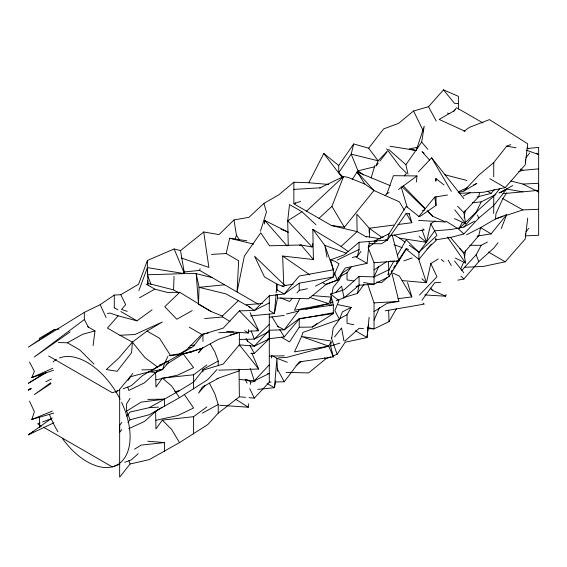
<?xml version="1.0" encoding="UTF-8"?>
<svg xmlns="http://www.w3.org/2000/svg" width="567" height="567" viewBox="0 0 567 567"><rect width="100%" height="100%" fill="white"/><g stroke="black" fill="none" stroke-linecap="round" stroke-linejoin="round"><path stroke-width="0.85" d="M39.463 376.438L39.463 374.851M151.091 284.62L147.392 274.782L147.392 260.473L174.126 248.97L180.533 250.579L203.723 231.981L219.032 234.596L233.987 219.961L248.963 217.324L263.917 203.411L278.886 194.772L293.848 182.213L308.824 182.751L328.81 184.452M168.193 361.222L168.186 362.816L162.665 369.443L155.634 372.526L144.422 382.867L128.78 390.45L127.88 387.261M202.943 341.426L202.951 334.275L223.221 328.137L239.366 310.858L254.328 310.482L269.29 302.92L269.297 295.768L284.258 293.961L299.234 283.195L333.311 276.951L338.974 263.768L334.813 261.231L330.618 259.863L333.325 269.8L333.311 276.951L315.429 286.165M202.951 371.917L202.951 370.187L223.221 364.064L239.366 344.821L254.328 346.189L269.29 338.853L269.29 314.054M239.047 369.174L239.366 396.772L218.231 413.13L207.713 424.598L179.512 442.607L149.305 459.61L130.077 463.997L119.658 477.166L119.658 425.215L121.848 422.443M239.359 345.835L239.359 332.312L230.209 334.941M267.518 338.953L269.29 338.853L269.297 382.144L254.328 398.133L249.048 397.651M281.423 337.237L289.531 341.922L299.22 327.265L299.234 318.611L333.311 313.601L333.325 304.947L330.618 294.06L344.112 289.808L359.081 276.384L374.043 276.93L389.012 269.701L393.867 261.259M343.042 297.689L357.423 293.472L359.074 285.038L359.081 276.384M367.884 328.654L374.05 328.881L374.043 302.906L367.671 284.024M336.174 300.751L344.119 297.838L359.074 285.229L374.05 284.187L374.043 262.712L368.125 247.623M458.448 109.091L458.448 96.369L443.493 89.834L428.524 106.709L413.563 110.99L398.594 123.365L383.632 128.9L368.67 148.2L353.702 143.954L338.74 165.472L338.761 172.637L343.049 177.046M293.848 182.213L293.848 203.681L300.567 201.42M296.945 292.969L299.22 290.347L299.234 283.195M352.348 257.475L357.423 256.256L359.074 249.452L359.081 242.3L387.431 240.018L406.199 213.433L409.558 214.078M435.895 180.916L435.903 178.534L443.968 184.885M493.722 213.504L493.758 196.21L499.683 188.768M510.761 144.606L506.692 146.151L493.758 162.545L493.722 176.833M368.855 245.376L367.055 263.364L345.211 268.021L337.131 280.112L325.933 284.57L308.625 298.738L277.49 298.044L274.428 313.558L250.649 315.911M369.181 232.527L369.287 228.246L356.841 214.177L357.104 231.62L341.1 246.439L312.842 229.359L313.409 259.551L282.657 256.029L283.713 284.336L285.91 285.605M178.704 292.841L173.58 289.886L174.034 276.327M230.053 321.581L222.746 316.996L222.328 316.053L210.945 311.446L198.493 304.266L199.074 287.32L196.203 273.648L183.857 273.251M226.658 331.575L248.318 333.035L248.431 329.647M219.727 405.277L248.318 407.205L248.431 403.817M264.768 222.25L264.839 220.513L288.249 232.172L280.97 229.181M525.34 162.339L525.481 159.058M525.34 236.51L525.481 233.228M119.913 335.26L132.394 342.142L131.594 352.66L117.114 371.3L106.305 369.535L119.006 357.848L132.394 342.142L147.037 331.05L162.282 322.049L134.861 334.523L119.913 335.26L107.454 328.073L118.113 315.826L136.945 320.83L152.069 309.844M276.051 294.5L274.428 313.558L269.304 310.588M276.2 292.763L276.937 284.102L264.477 276.909L254.576 256.234L283.713 284.336M369.337 241.294L368.812 247.092L376.977 240.897M369.117 317.364L367.055 337.535L345.211 342.199L337.131 354.283L332.333 356.196M416.384 181.957L417.014 175.94L393.413 175.685L386.878 193.801L385.078 195.707M368.444 324.693L367.055 337.535L355.332 330.759M527.728 218.012L525.233 238.969L505.218 261.784L483.332 266.44L464.359 267.277M93.087 345.629L94.987 330.894L87.658 326.67M331.291 305.28L330.618 302.792L331.362 297.136L312.098 295.542M331.723 338.421L333.148 327.974L339.527 319.363L342.447 311.815L351.249 307.399L337.379 304.55M464.493 257.383L465.514 250.465M264.321 223.972L264.839 220.513L287.136 245.958M464.111 217.941L465.259 210.215M275.456 381.995L284.258 381.775L299.234 361.902L333.325 356.891L330.618 346.012L331.241 341.858M407.978 174.168L405.887 164.692L421.685 142.076L424.194 126.235L416.242 150.446L390.082 146.258M211.434 254.392L226.205 253.548L238.657 260.742L237.056 291.977L244.356 256.1L260.707 232.831L269.538 245.794L301.091 244.987L312.162 247.006L312.743 243.576M357.699 172.588L358.011 170.858L351.2 154.153L353.702 143.954M331.957 293.919L333.148 287.483L339.527 279.531L342.447 272.911L351.249 267.142L347.039 272.734L340.306 276.448M479.59 192.348L478.761 196.657L463.87 212.505L465.62 223.639L454.429 218.656M258.311 304.238L199.69 270.409L200.031 268.68M275.789 380.833L274.428 387.729L257.694 389.387M387.963 274.86L389.012 269.701M226.205 253.548L229.656 238.268L246.886 240.791M455.379 258.098L465.62 263.06L463.87 253.038L478.761 235.674L480.582 227.608L495.537 218.961L506.692 214.602L501.271 228.536M438.163 258.977L430.807 263.57L426.448 282.742L402.109 280.566M250.245 384.483L250.827 382.009L255.115 381.442M435.222 220.811L430.807 223.738L426.448 242.307L399.501 238.14L394.2 235.014M369.209 243.675L381.534 243.76L387.431 240.018L389.012 233.774L406.22 206.296L418.928 216.488L420.466 216.155L436.044 205.374L435.995 196.714M371.144 178.045L374.787 165.585M424.74 294.946L445.641 296.201L446.13 294.542M121.848 429.602L119.658 432.224L119.658 389.295L130.077 376.842L149.298 371.775L162.665 369.443L164.55 363.376L167.832 356.43M260.487 231.145L266.462 212.044L263.917 203.411M235.071 239.288L236.439 235.185L233.987 219.961M53.794 413.045L31.78 419.495L34.396 411.755L29.505 401.11M147.392 260.473L138.589 284.23L120.799 294.705L114.279 295.081L100.196 304.642L84.32 312.382L28.35 347.124L54.602 329.477L58.982 329.066M138.901 290.573L147.399 267.631L184.445 273.634L180.533 250.579M318.987 218.323L331.915 206.374L343.588 176.493L348.528 177.514L364.864 184.077L373.929 190.526L399.359 201.824L404.25 210.038M329.895 305.939L328.747 303.678L331.362 297.136M53.553 370.272L31.78 377.608L34.396 371.286L29.505 362.086M460.723 268.956L463.508 262.514M375.907 165.812L378.083 160.801L387.204 151.283M374.029 320.185L379.607 307.385M374.029 277.001L378.678 266.568M506.799 192.794L502.809 198.634L495.919 213.922L495.537 218.961L502.993 216.495M299.808 298.561L294.479 310.22L328.747 303.678L309.816 297.406M495.898 194.502L481.234 201.852L476.145 212.171L459.256 228.458M308.824 182.751L323.785 153.494L338.74 165.472M278.539 357.805L286.463 357.465L328.747 346.153L330.993 341.766M461.552 270.615L476.145 254.76L481.234 245.291L487.407 242.052M459.036 228.338L462.247 222.555M397.396 255.129L406.22 239.784L418.928 252.414L434.712 230.79L450.9 229.536L463.863 227.069L474.529 221.194M367.296 327.492L374.05 328.881L388.997 321.638L396.503 308.597M353.794 324.721L347.047 323.332L347.039 314.671L351.249 307.399M130.07 398.31L126.597 403.959L126.597 411.118L130.077 419.778L127.88 422.394M363.596 282.522L374.05 284.187L388.997 276.696L406.206 249.218L418.942 259.431L431.444 244.037M352.114 179.753L357.111 171.943L390.216 185.629M391.187 271.643L392.123 270.19M393.533 268.014L395.412 265.115M396.347 263.662L406.199 248.431L408.58 249.523M338.761 172.637L351.2 154.153L378.083 160.801L368.67 148.2M206.884 364.95L193.588 374.773L162.332 378.125L155.939 387.02L155.634 372.526L157.725 370.91M357.423 293.472L364.028 284.28M206.884 406.879L193.588 416.688L162.332 420.119L155.939 428.95L155.634 411.451L158.427 409.296M357.423 256.256L360.981 251.351M421.99 300.177L434.712 282.735L440.672 282.274M128.05 380.4L130.077 377.636M334.587 336.897L341.568 327.932L343.956 340.902M376.134 165.84L378.281 163.098M379.897 161.042L386.878 152.126M202.951 334.275L193.595 346.153L179.505 354.736L149.298 371.775M202.951 370.187L193.595 382.066L179.505 390.656L149.298 407.659L130.077 412.053L126.788 416.206M453.451 111.734L455.039 109.736M404.335 175.933L406.518 173.176L399.841 166.521L386.616 148.816M526.048 157.569L529.769 152.892M526.048 231.74L528.706 228.402M498.067 242.74L493.751 248.148L478.796 261.607L463.87 279.014L457.817 280.169M295.421 202.908L294.06 203.943L331.44 225.517L344.36 227.247L373.929 190.526L357.111 171.943L357.869 173.509M477.06 236.092L491.107 233.887L506.692 214.602M418.928 216.488L434.712 197.096L447.491 195.013M130.077 376.842L132.862 373.433M456.626 107.73L454.117 110.792L439.156 119.417L465.16 131.338M250.805 353.496L254.328 353.411L269.297 338.705L284.258 336.897L299.234 318.973L333.325 312.729M477.06 196.969L491.107 193.418L494.445 189.421M463.863 227.069L478.796 209.662L493.758 196.21M115.866 392.577L117.553 390.642M292.381 298.214L289.531 301.495L280.651 297.93M203 347.543L198.528 352.66L202.299 348.195L218.125 339.498L239.359 332.312M205.24 385.425L198.528 393.087L202.299 387.105L218.125 378.43M459.178 193.326L483.332 192.263L505.218 187.613L525.233 164.799L527.728 143.834L489.449 119.609L469.504 127.32L464.068 131.211M217.062 369.464L207.713 379.663L179.512 397.665L149.305 414.711L130.077 419.778M335.565 292.607L341.568 286.144L344.119 297.838M269.29 364.829L254.321 380.804L239.366 379.451M418.368 171.921L431.636 157.817L463.771 198.542M458.193 192.532L463.863 191.036L478.796 175.16L493.758 162.545M435.562 239.884L450.9 237.389L463.87 233.965L478.796 218.089L493.751 205.467L506.7 189.08L522.902 191.844L538.65 190.321L538.65 147.392L527.282 148.511M419.516 295.067L436.994 276.774L430.807 263.57M208.578 332.872L201.739 334.424L186.777 349.605L179.505 353.914M269.297 295.768L254.328 310.482L246.312 304.734L262.478 303.458M269.29 324.388L254.321 339.094L239.366 339.477M210.945 311.446L179.753 292.288L164.763 306.704L176.833 319.249L192.213 310.596M222.328 316.053L238.374 300.638L246.432 305.301M306.556 211.13L343.588 176.493L319.731 187.982M418.942 259.431L418.914 252.258L436.994 235.355L430.807 223.738M426.958 248.991L436.044 240.621L435.711 238.168M138.199 453.685L131.367 459.844L124.761 462.318M344.771 341.185L359.074 328.328L363.475 328.491M387.431 277.447L381.534 282.692L376.545 282.04M359.081 242.3L344.112 254.888L330.618 259.863M296.165 365.715L301.495 361.349M330.738 356.834L325.933 358.748L308.625 372.909L286.144 372.406M166.096 364.432L183.198 353.9L189.839 351.916M477.379 236.744L478.761 235.674M379.706 238.827L381.747 237.275L383.483 236.978M299.234 318.611L284.258 329.824L269.297 330.2L254.328 346.189L246.978 340.703M84.32 312.382L84.334 319.54L34.318 356.976L70.081 331.922M398.495 189.477L417.014 175.94M299.22 327.265L312.318 327.046L317.244 323.459M50.754 382.711L34.318 394.589L51.051 383.568M52.185 417.943L28.357 434.811L53.858 422.798M31.546 388.537L28.357 390.061L30.547 388.586M161.964 407.333L155.634 411.451L144.422 421.508L128.78 428.687M374.036 269.864L386.453 261.812M312.318 327.046L333.311 313.601M315.932 224.709L301.97 211.746L287.696 220.79L288.242 245.497M374.036 311.552L387.183 303.274L398.913 301.403L391.464 271.515M44.85 373.022L28.35 383.285L46.501 372.441M33.609 431.544L28.357 434.811L33.651 431.643M28.357 390.061L30.597 388.671M134.606 449.163L141.155 445.095L164.536 442.586L164.55 451.247M126.597 411.118L141.155 402.131L164.536 399.147L164.55 406.305M386.878 193.801L389.068 192.475M149.908 371.229L142.551 375.588L131.367 385.673L123.11 388.764M152.119 369.918L166.996 361.25M463.863 191.036L476.812 183.453L473.658 184.87M54.602 329.477L39.456 338.279L39.456 339.867M39.456 375.751L43.241 373.554M40.973 426.391L39.456 427.27L39.463 416.972M500.753 192.39L512.731 185.487M139.461 297.817L154.841 289.142L167.293 292.409L179.753 292.288M499.995 192.858L506.7 189.08L498.981 192.95M356.041 286.732L359.074 285.038M58.281 342.56L67.381 342.773L82.704 334.275L94.987 330.894M202.405 369.727L218.231 361.03L214.865 351.93L210.265 344.027M202.405 413.152L218.231 404.469L214.865 393.867L209.379 383.122M339.562 318.753L347.039 314.671M466.499 234.837L480.582 227.608L491.107 233.887M463.367 195.934L470.412 192.348M374.043 241.244L389.012 233.774M337.159 260.09L359.074 249.452M45.884 381.69L51.462 379.032M458.668 191.589L467.343 187.698M31.78 377.608L52.802 368.259M31.78 419.495L52.263 411.103M422.351 210.761L424.768 209.811M119.807 390.004L112.379 392.789L48.627 355.977M40.115 422.876L37.635 423.804L41.299 425.923M42.589 421.954L51.668 418.545M119.807 464.175L112.379 466.96L43.503 427.192M330.618 302.792L332.999 301.92M403.853 260.905L412.159 257.935M216.906 378.671L239.359 370.79M326.231 284.053L339.527 279.531L338.116 277.568M507.139 215.127L522.887 209.932L538.65 209.294L538.65 183.318L522.916 184.055L510.959 181.043M330.618 346.012L339.902 343.092M518.741 171.56L522.887 170.313L538.65 168.86M191.504 351.42L202.299 348.195L191.377 351.923L183.198 353.9L193.588 367.614L177.691 375.148L155.932 379.862M374.759 166.733L358.011 170.858L363.688 174.983M286.463 314.026L298.299 311.127M305.911 309.263L328.747 303.678M155.932 420.289L177.691 415.583L193.588 408.034L184.19 394.278M174.657 391.705L179.505 390.656M409.431 148.937L417.851 147.144M299.22 290.347L307.406 288.731M333.325 269.8L299.241 276.044L284.258 293.961L276.958 289.95M299.383 245.291L301.091 244.987L313.409 259.551M389.557 235.929L424.272 229.94L422.947 228.891M385.213 310.851L424.272 304.11L422.947 303.062M333.325 356.891L328.747 346.153L294.479 351.88L301.587 336.5L302.955 332.397L339.527 319.363L334.835 310.652L338.974 300.595L330.618 294.06M282.033 286.002L293.21 284.173M107.454 313.459L109.948 313.055L118.113 315.826M170.773 355.247L182.794 353.305M187.082 352.617L191.377 351.923L179.505 354.736L169.065 355.587M333.325 304.947L299.241 309.958L284.258 329.824L277.688 326.252M267.546 373.71L269.282 373.483L254.321 380.804L250.238 368.472M369.514 237.049L369.287 228.246L393.59 225.085M397.928 224.525L411.812 222.718L409.041 213.398M397.928 298.696L411.812 296.895L407.531 282.479M269.297 317.237L284.244 315.415M472.431 202.731L481.234 201.852M183.836 271.976L199.69 270.409M224.603 284.783L199.074 287.32L225.857 293.869L238.374 300.638M190.002 345.537L194.403 345.105M502.964 193.652L522.902 191.844M204.666 318.562L222.746 316.996M374.043 262.712L398.913 260.969L392.144 234.844M374.043 302.906L398.913 301.403M293.869 189.385L320.894 187.79M149.298 407.659L158.491 407.12M218.784 332.73L233.526 331.993M248.268 331.263L258.672 330.738L250.054 312.615M525.531 235.858L538.65 235.262L538.65 209.294M388.856 261.288L394.724 261.103M396.397 261.047L398.913 260.969M147.392 274.782L184.445 273.634L183.417 269.453M218.784 370.159L258.672 369.032L251.805 353.014M269.297 356.168L284.244 355.785M269.297 382.144L271.061 382.101M141.75 369.89L153.955 369.627M159.178 369.521L162.665 369.443M147.753 399.395L164.536 399.147M469.795 245.284L481.234 245.291M188.265 347.564L191.795 347.677M458.455 103.527L454.436 103.314L443.493 89.834M418.637 220.4L445.641 222.03L432.656 216.289L427.646 211.448M147.753 441.225L164.536 442.586M239.366 396.772L245.525 397.332M148.682 371.654L155.634 372.526M330.49 340.902L301.587 336.5L328.747 346.153M354.014 280.998L347.047 279.892L347.039 272.734M366.566 236.503L380.478 238.849M385.695 239.728L387.431 240.018M506.692 146.151L516.083 147.767M409.438 149.263L416.242 150.446M331.44 225.517L357.104 231.62L366.629 237.119M229.656 238.268L253.541 244.093M212.143 277.582L196.203 273.648L198.493 304.266M147.441 283.245L173.58 289.886M444.663 174.707L466.903 180.469M159.823 364.624L161.482 365.056M256.993 330.263L258.672 330.738L239.366 310.858M127.242 311.375L121.515 309.426L125.668 304.67L120.799 294.705M181.383 258.02L208.89 267.404L203.723 231.981M526.226 150.12L538.65 154.55L536.361 153.218M346.324 253.165L324.82 245.391L312.842 229.359M393.945 244.575L402.123 247.666M284.152 286.888L276.937 284.102L277.178 290.198M287.356 362.306L276.937 358.273L272.543 355.736M447.434 113.024L449.007 113.712M430.155 288.043L432.656 290.46L445.641 296.201M393.002 273.174L399.359 276.001L411.812 296.895M522.916 184.055L538.65 191.979L535.801 190.037M520.57 169.065L522.887 170.313M502.809 198.634L522.887 209.932M457.356 108.155L483.006 122.961M301.97 211.746L289.517 204.559L287.696 220.79L312.162 247.006M248.63 306.57L250.827 307.838M146.045 284.074L154.841 289.142M189.279 327.23L201.739 334.424M246.432 379.472L250.827 382.009M114.229 307.725L117.893 309.837M120.828 311.531L136.945 320.83M147.037 331.05L159.497 338.251L170.816 355.998M67.381 342.773L79.841 349.967L93.994 364.092M489.831 178.704L505.218 187.613M488.364 252.032L505.218 261.784M356.062 257.007L367.055 263.364M322.269 282.451L325.933 284.57M324.473 357.897L325.933 358.748M267.1 383.49L274.428 387.729L276.937 358.273L277.461 371.342M527.19 147.895L528.72 148.781M487.351 191.185L491.107 193.418M445.853 221.095L458.632 229.068L463.87 233.965M244.668 330.745L248.318 333.035M235.9 399.416L248.318 407.205M282.657 256.029L309.894 274.889M341.1 246.439L348.202 251.557M399.501 238.14L405.044 242.173M409.204 245.199L418.914 252.258M369.287 228.246L381.747 237.275M157.272 366.87L144.812 357.479L132.394 342.142M424.109 153.303L422.068 151.68L429.722 160.227M419.034 236.404L426.448 242.307L422.068 229.947M441.261 259.452L443.933 261.656M162.332 378.125L171.617 385.957L179.512 397.665M421.855 278.723L426.448 282.742L418.439 258.474M388.487 149.277L405.887 164.692M401.975 186.635L424.52 208.422M457.604 206.36L463.87 212.505M460.957 276.115L463.87 279.014M162.332 420.119L171.617 429.389L179.512 442.607M403.222 185.834L425.3 208.677M427.142 210.577L432.656 216.289M430.821 288.56L432.656 290.46M459.759 248.658L463.87 253.038L450.163 237.119M421.685 142.076L427.872 149.369M239.366 344.821L258.672 369.032M454.514 260.983L463.771 272.713M454.805 209.833L465.62 223.639M323.785 153.494L342.411 177.811M447.476 237.112L465.62 263.06M357.111 171.943L364.864 184.077M236.439 235.185L239.628 240.266M271.954 316.804L278.333 327.223M279.701 329.455L284.258 336.897M406.029 213.022L411.812 222.718M331.915 206.374L344.36 227.247M431.636 157.817L451.311 191.327M448.178 260.168L451.311 265.505M246.085 338.52L247.736 341.497M249.799 345.218L254.328 353.411M277.256 368.798L284.258 381.775M428.524 106.709L436.236 121.076M84.334 319.54L88.438 327.287M413.563 110.99L423.429 131.232M245.171 379.217L247.077 383.157M249.749 388.671L254.328 398.133M100.196 304.642L106.086 317.541M477.471 215.134L478.796 218.089M174.126 248.97L184.445 273.634M476.145 254.76L478.796 261.607M251.146 330.844L254.321 339.094L269.282 331.539L269.297 338.705M333.616 270.19L324.82 245.391L326.996 257.042M334.495 272.67L337.131 280.112M331.27 337.748L337.131 354.283M128.915 460.709L130.077 463.997M401.223 187.117L407.276 207.465M434.712 197.096L436.044 205.374M147.696 280.807L147.824 283.387M277.355 294.557L277.49 298.044M147.399 267.631L148.058 284.988M388.501 261.649L388.792 270.502M388.884 273.159L388.997 276.696M388.65 310.192L388.997 321.638M435.903 178.534L435.917 181.128M218.231 361.03L218.231 365.8M218.231 404.469L218.231 413.13M193.588 374.773L193.595 389.09M193.595 434.01L193.588 416.688M114.279 295.081L114.286 307.81M271.494 355.509L271.494 358.11M269.29 302.92L269.29 310.071M121.614 402.329A60.839 35.126 60 0 1 117.893 464.458A60.839 35.126 60 0 1 62.349 438.376M57.962 431.771A60.839 35.126 60 0 1 49.471 414.427M53.078 361.93A60.839 35.126 60 0 1 56.466 359.428M59.471 357.968A60.839 35.126 60 0 1 120.069 399.175"/></g></svg>
